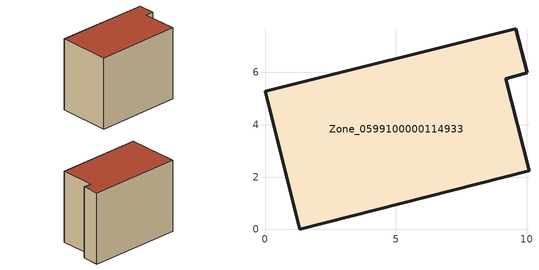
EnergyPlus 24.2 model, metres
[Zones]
Zone_0599100000114933
 floor ground (C_G): 0,5.28 9.59,7.68 10.02,5.98 9.2,5.77 10.09,2.24 1.32,0 z0
 wall outside (C_F): 1.32,0 10.09,2.24 9.2,5.77 10.02,5.98 9.59,7.68 0,5.28 1.32,0 z0:7.57
 roof outside (C_R): 9.59,7.68 0,5.28 1.32,0 10.09,2.24 9.2,5.77 10.02,5.98 z7.57
[BUILDING]
Pand.0599100000114933: North Axis=0; Terrain=City; Loads Convergence Tolerance Value=0.04; Temperature Convergence Tolerance Value=0.4; Solar Distribution=FullExterior; Maximum Number of Warmup Days=25; Minimum Number of Warmup Days=1
[Site:Location]
Rotterdam.The.Hague.AP_ZH_NLD Design_Conditions: Latitude=51.96; Longitude=4.45; Time Zone=1; Elevation=-4.5
[SITE:GROUNDTEMPERATURE:BUILDINGSURFACE]
18, 18, 18, 18, 18, 18, 18, 18, 18, 18, 18, 18
[MATERIAL] Thermal Absorptance=0.9; Solar Absorptance=0.7; Visible Absorptance=0.7
Name | Roughness | Thickness | Conductivity | Density | Specific Heat
G.TI.1975-1991 | MediumSmooth | 0.15 | 0.288461 | 540 | 1210
F.TI.1975-1991 | Rough | 0.3 | 0.230769 | 1920 | 840
R.TI.1975-1991 | MediumRough | 0.2 | 0.153846 | 1500 | 1000
[CONSTRUCTION]
C_G: G.TI.1975-1991
C_F: F.TI.1975-1991
C_R: R.TI.1975-1991
[ZONE]
Zone_0599100000114933: Type=1; Multiplier=1; Ceiling Height=Autocalculate; Volume=Autocalculate; Floor Area=autocalculate; Part of Total Floor Area=Yes
[ZONEINFILTRATION:DESIGNFLOWRATE]
Infil_Zone_0599100000114933: Zone or ZoneList or Space or SpaceList=Zone_0599100000114933; Schedule=AlwaysOn; Design Flow Rate Calculation Method=Flow/Area; Flow Rate per Floor Area=0.003; Constant Term Coefficient=1; Temperature Term Coefficient=0; Velocity Term Coefficient=0; Velocity Squared Term Coefficient=0
[HVACTEMPLATE:ZONE:IDEALLOADSAIRSYSTEM]
Zone_0599100000114933: Maximum Heating Supply Air Temperature=50; Minimum Cooling Supply Air Temperature=13; Maximum Heating Supply Air Humidity Ratio=0.0156; Minimum Cooling Supply Air Humidity Ratio=0.0077; Heating Limit=NoLimit; Cooling Limit=NoLimit; Dehumidification Control Type=ConstantSensibleHeatRatio; Cooling Sensible Heat Ratio=0.7; Dehumidification Setpoint=60; Humidification Control Type=None; Humidification Setpoint=30; Outdoor Air Method=None; Outdoor Air Flow Rate per Person=0.00944; Outdoor Air Flow Rate per Zone Floor Area=0; Outdoor Air Flow Rate per Zone=0; Demand Controlled Ventilation Type=None; Outdoor Air Economizer Type=NoEconomizer; Heat Recovery Type=None; Sensible Heat Recovery Effectiveness=0.7; Latent Heat Recovery Effectiveness=0.65
[ZONECONTROL:THERMOSTAT]
ThermostatControl_Zone_0599100000114933: Zone or ZoneList=Zone_0599100000114933; Control Type Schedule=DualSetpointControlType; Control 1=Thermostat_Zone_0599100000114933; Temperature Difference Between Cutout And Setpoint=0
[THERMOSTATSETPOINT:DUALSETPOINT]
Thermostat_Zone_0599100000114933: Heating Setpoint Temperature Schedule=HeatingSetpoint_Zone_0599100000114933; Cooling Setpoint Temperature Schedule=CoolingSetpoint_Zone_0599100000114933
[SCHEDULE:COMPACT]
HeatingSetpoint_Zone_0599100000114933: Through: 12/31, For: AllDays, Until: 24:00, 21
CoolingSetpoint_Zone_0599100000114933: Through: 12/31, For: AllDays, Until: 24:00, 24
DualSetpointControlType: Through: 12/31, For: AllDays, Until: 24:00, 4
AlwaysOn: Through: 12/31, For: AllDays, Until: 24:00, 1
